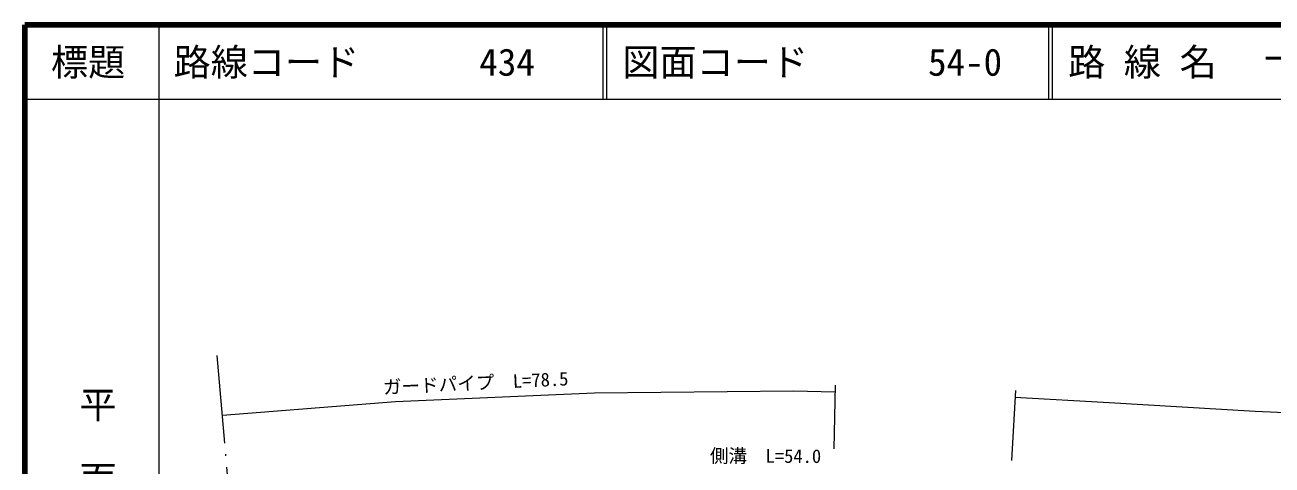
# Model space of a CAD drawing. Units: millimetres, scale not verified. Extents: x 40000 to 680000, y 20000 to 380000.
# Drawn here: x 40000 to 207822, y 320798 to 380000 of the extents above; entities that cross this region are included whole.
import ezdxf
from ezdxf.enums import TextEntityAlignment as Align

# ---------------------------------------------------------------- set-up
doc = ezdxf.new("R2010")
doc.units = ezdxf.units.MM
doc.header["$LTSCALE"] = 1000
doc.linetypes.add('LONG_DASHED_DOTTED', pattern=[15.25, 12, -1.5, 0.25, -1.5])
for name, color, linetype, lineweight in [('M-BMK-LINE', 2, 'LONG_DASHED_DOTTED', 13), ('M-STR-HTXT', 7, 'Continuous', 13), ('M-TTL', 2, 'Continuous', 140), ('M-TTL-BAND', 7, 'Continuous', 25), ('M-TTL-LINE', 7, 'Continuous', 13), ('M-TTL-TXT', 7, 'Continuous', 13)]:
    doc.layers.add(name, color=color, linetype=linetype, lineweight=lineweight)
doc.styles.add('@ＭＳ ゴシック', font='')
doc.styles.add('ＭＳ ゴシック', font='')
doc.styles.get('@ＭＳ ゴシック').set_extended_font_data('@MS Gothic')
doc.styles.get('ＭＳ ゴシック').set_extended_font_data('MS Gothic')

msp = doc.modelspace()

# ---------------------------------------------------------------- linework, layer by layer
at = {"layer": 'M-BMK-LINE'}
msp.add_line((70908, 278187), (65866, 335556), dxfattribs=at)
at = {"layer": 'M-STR-HTXT'}
for p, q in [((116623, 330528), (143421, 330798)), ((143421, 330798), (149009, 330652)), ((149027, 331552), (148855, 322958)), ((173279, 330820), (172745, 321413)), ((66574, 327500), (89887, 329327)), ((89887, 329327), (116623, 330528)), ((173228, 329921), (185924, 329200)), ((185924, 329200), (205547, 328029)), ((205547, 328029), (219668, 327412))]:
    msp.add_line(p, q, dxfattribs=at)
at = {"layer": 'M-TTL'}
for p, q in [((40000, 380000), (40000, 20000)), ((680000, 380000), (40000, 380000))]:
    msp.add_line(p, q, dxfattribs=at)
at = {"layer": 'M-TTL-BAND', "lineweight": 13}
msp.add_line((58000, 370000), (58000, 20000), dxfattribs=at)
at = {"layer": 'M-TTL-LINE'}
for p, q in [((58000, 380000), (58000, 370000)), ((117750, 380000), (117750, 370000)), ((118250, 380000), (118250, 370000)), ((177750, 380000), (177750, 370000)), ((178250, 380000), (178250, 370000)), ((40000, 370000), (680000, 370000))]:
    msp.add_line(p, q, dxfattribs=at)

# ---------------------------------------------------------------- texts
at = {"layer": 'M-STR-HTXT', "style": 'ＭＳ ゴシック'}
for s, rotation, p in [('ガードパイプ  L=78.5', 2.7, (88245, 329795)), ('側溝  L=54.0', 359.8, (132167, 320580))]:
    msp.add_text(s, height=1833, rotation=rotation, dxfattribs=at).set_placement(p, align=Align.BOTTOM_LEFT)
at = {"layer": 'M-TTL-BAND', "style": '@ＭＳ ゴシック'}
msp.add_text('平  面  図', height=3666, rotation=270, dxfattribs=at).set_placement((49777, 306475), align=Align.MIDDLE_RIGHT)
at = {"layer": 'M-TTL-TXT', "style": 'ＭＳ ゴシック'}
msp.add_text('一般国道434号', height=3666, dxfattribs=at).set_placement((222984, 372500), align=Align.BOTTOM_CENTER)
msp.add_text('標題', height=3666, dxfattribs=at).set_placement((48500, 375000), align=Align.MIDDLE_CENTER)
for s, p in [('路線コード', (60000, 375000)), ('434', (101142, 375000)), ('図面コード', (120380, 375000)), ('54-0', (161521, 375000)), ('路 線 名', (180380, 375000))]:
    msp.add_text(s, height=3666, dxfattribs=at).set_placement(p, align=Align.MIDDLE_LEFT)

doc.saveas('drawing.dxf')
